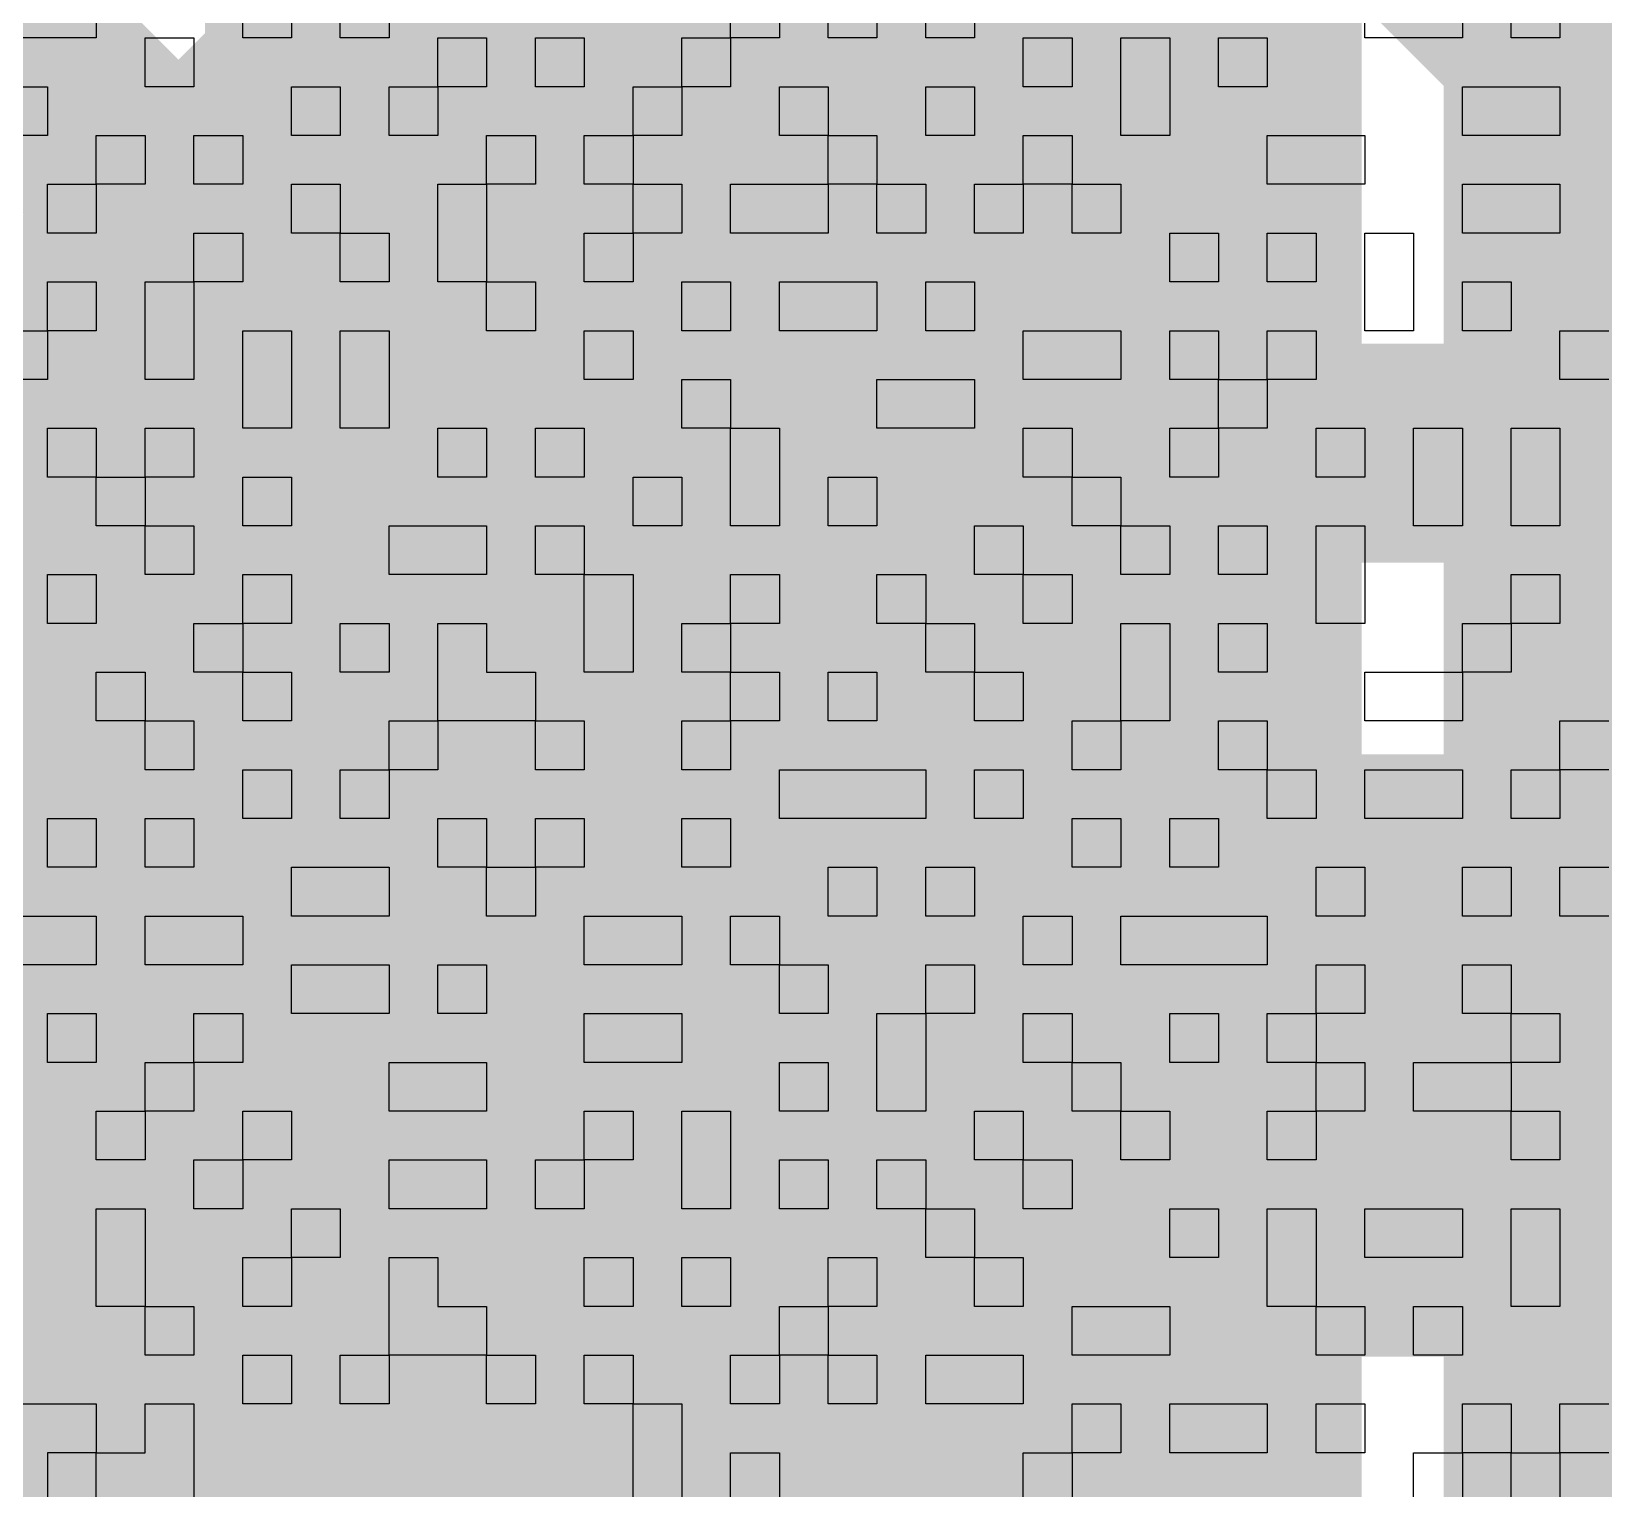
# Model space of a CAD drawing. Header units: millimetres. Extents: x 3.06 to 5.82, y 1.29 to 3.84.
# Drawn here: x 4.9727 to 5.0301, y 2.8102 to 2.8634 of the extents above; entities that cross this region are included whole.
import ezdxf

# ---------------------------------------------------------------- set-up
doc = ezdxf.new("R2010")
doc.units = ezdxf.units.MM
doc.header["$MEASUREMENT"] = 0
for name, color, linetype in [('BottomLayer', 5, 'Continuous'), ('BottomOverlay', 54, 'Continuous'), ('TopLayer', 1, 'Continuous'), ('TopPaste', 8, 'Continuous'), ('TopSolder', 216, 'Continuous')]:
    doc.layers.add(name, color=color, linetype=linetype)

# ---------------------------------------------------------------- blocks, each defined once
blk = doc.blocks.new('ESP32_WROOM_32__16MB__63')
at = {"layer": 'TopLayer'}
for points in [[(-0.201969, -0.384055), (-0.201969, -0.305315), (-0.237402, -0.384055), (-0.237402, -0.305315)], [(-0.151969, -0.384055), (-0.151969, -0.305315), (-0.187402, -0.384055), (-0.187402, -0.305315)]]:
    blk.add_solid(points, dxfattribs=at)
at = {"layer": 'TopPaste'}
for points in [[(-0.201969, -0.384055), (-0.201969, -0.305315), (-0.237402, -0.384055), (-0.237402, -0.305315)], [(-0.151969, -0.384055), (-0.151969, -0.305315), (-0.187402, -0.384055), (-0.187402, -0.305315)]]:
    blk.add_solid(points, dxfattribs=at)
at = {"layer": 'TopSolder'}
for points in [[(-0.197969, -0.388055), (-0.197969, -0.301315), (-0.241402, -0.388055), (-0.241402, -0.301315)], [(-0.147969, -0.388055), (-0.147969, -0.301315), (-0.191402, -0.388055), (-0.191402, -0.301315)]]:
    blk.add_solid(points, dxfattribs=at)

msp = doc.modelspace()

# ---------------------------------------------------------------- linework, layer by layer
at = {"layer": 'BottomLayer'}
for points, const_width in [([(4.954486, 2.936826), (5.043312, 2.848)], 0.008), ([(4.927028, 2.936), (5.015028, 2.848)], 0.008), ([(4.919, 2.915744), (4.986744, 2.848)], 0.008), ([(4.969321, 2.848), (5.022, 2.900679)], 0.008), ([(4.997605, 2.848), (5.022533, 2.872928)], 0.008), ([(5.025889, 2.848), (5.038522, 2.860633)], 0.008), ([(4.961028, 2.848), (5.05, 2.848)], 0.008), ([(4.955, 2.826), (5.05, 2.826)], 0.022)]:
    msp.add_lwpolyline(points, dxfattribs=dict(at, const_width=const_width))
at = {"layer": 'BottomLayer', "const_width": 0.008}
msp.add_lwpolyline([(5.065811, 2.883, -1.223773), (5.022, 2.891907)], format="xyb", dxfattribs=at)
at = {"layer": 'BottomLayer', "const_width": 0.004}
for points in [[(4.967321, 2.848, 1), (4.971321, 2.848, 1)], [(4.984744, 2.848, 1), (4.988744, 2.848, 1)], [(4.995605, 2.848, 1), (4.999605, 2.848, 1)], [(5.013028, 2.848, 1), (5.017028, 2.848, 1)], [(5.023889, 2.848, 1), (5.027889, 2.848, 1)]]:
    msp.add_lwpolyline(points, format="xyb", close=True, dxfattribs=at)
at = {"layer": 'BottomOverlay'}
for p, q in [((4.975035, 2.864944), (4.975035, 2.863163)), ((4.980381, 2.863163), (4.980381, 2.864944)), ((4.982162, 2.864944), (4.982162, 2.863163)), ((4.983944, 2.863163), (4.983944, 2.864944)), ((4.985726, 2.864944), (4.985726, 2.863163)), ((4.998198, 2.863163), (4.998198, 2.864944)), ((4.99998, 2.864944), (4.99998, 2.863163)), ((5.001761, 2.863163), (5.001761, 2.864944)), ((5.003543, 2.864944), (5.003543, 2.863163)), ((5.005325, 2.863163), (5.005325, 2.864944)), ((5.007107, 2.864944), (5.007107, 2.863163)), ((5.021361, 2.863163), (5.021361, 2.864944)), ((5.024924, 2.864944), (5.024924, 2.863163)), ((5.026706, 2.863163), (5.026706, 2.864944)), ((5.028487, 2.864944), (5.028487, 2.863163)), ((4.975035, 2.863163), (4.96969, 2.863163)), ((4.976817, 2.861381), (4.976817, 2.863163)), ((4.976817, 2.863163), (4.978599, 2.863163)), ((4.978599, 2.863163), (4.978599, 2.861381)), ((4.982162, 2.863163), (4.980381, 2.863163)), ((4.985726, 2.863163), (4.983944, 2.863163)), ((4.987508, 2.861381), (4.987508, 2.863163)), ((4.987508, 2.863163), (4.989289, 2.863163)), ((4.989289, 2.863163), (4.989289, 2.861381)), ((4.991071, 2.861381), (4.991071, 2.863163)), ((4.991071, 2.863163), (4.992853, 2.863163)), ((4.992853, 2.863163), (4.992853, 2.861381)), ((4.996416, 2.861381), (4.996416, 2.863163)), ((4.996416, 2.863163), (4.998198, 2.863163)), ((4.99998, 2.863163), (4.998198, 2.863163)), ((4.998198, 2.863163), (4.998198, 2.861381)), ((5.003543, 2.863163), (5.001761, 2.863163)), ((5.007107, 2.863163), (5.005325, 2.863163)), ((5.008888, 2.861381), (5.008888, 2.863163)), ((5.008888, 2.863163), (5.01067, 2.863163)), ((5.01067, 2.863163), (5.01067, 2.861381)), ((5.012452, 2.861381), (5.012452, 2.863163)), ((5.012452, 2.863163), (5.014234, 2.863163)), ((5.014234, 2.863163), (5.014234, 2.861381)), ((5.016015, 2.861381), (5.016015, 2.863163)), ((5.016015, 2.863163), (5.017797, 2.863163)), ((5.017797, 2.863163), (5.017797, 2.861381)), ((5.024924, 2.863163), (5.021361, 2.863163)), ((5.028487, 2.863163), (5.026706, 2.863163)), ((4.971472, 2.861381), (4.973254, 2.861381)), ((4.973254, 2.861381), (4.973254, 2.859599)), ((4.978599, 2.861381), (4.976817, 2.861381)), ((4.982162, 2.859599), (4.982162, 2.861381)), ((4.982162, 2.861381), (4.983944, 2.861381)), ((4.983944, 2.861381), (4.983944, 2.859599)), ((4.985726, 2.859599), (4.985726, 2.861381)), ((4.985726, 2.861381), (4.987508, 2.861381)), ((4.989289, 2.861381), (4.987508, 2.861381)), ((4.987508, 2.861381), (4.987508, 2.859599)), ((4.992853, 2.861381), (4.991071, 2.861381)), ((4.994635, 2.859599), (4.994635, 2.861381)), ((4.994635, 2.861381), (4.996416, 2.861381)), ((4.998198, 2.861381), (4.996416, 2.861381)), ((4.996416, 2.861381), (4.996416, 2.859599)), ((4.99998, 2.859599), (4.99998, 2.861381)), ((4.99998, 2.861381), (5.001761, 2.861381)), ((5.001761, 2.861381), (5.001761, 2.859599)), ((5.005325, 2.859599), (5.005325, 2.861381)), ((5.005325, 2.861381), (5.007107, 2.861381)), ((5.007107, 2.861381), (5.007107, 2.859599)), ((5.01067, 2.861381), (5.008888, 2.861381)), ((5.012452, 2.859599), (5.012452, 2.861381)), ((5.014234, 2.861381), (5.014234, 2.859599)), ((5.017797, 2.861381), (5.016015, 2.861381)), ((5.024924, 2.859599), (5.024924, 2.861381)), ((5.024924, 2.861381), (5.028487, 2.861381)), ((5.028487, 2.861381), (5.028487, 2.859599)), ((4.973254, 2.859599), (4.971472, 2.859599)), ((4.975035, 2.857817), (4.975035, 2.859599)), ((4.975035, 2.859599), (4.976817, 2.859599)), ((4.976817, 2.859599), (4.976817, 2.857817)), ((4.978599, 2.857817), (4.978599, 2.859599)), ((4.978599, 2.859599), (4.980381, 2.859599)), ((4.980381, 2.859599), (4.980381, 2.857817)), ((4.983944, 2.859599), (4.982162, 2.859599)), ((4.987508, 2.859599), (4.985726, 2.859599)), ((4.989289, 2.857817), (4.989289, 2.859599)), ((4.989289, 2.859599), (4.991071, 2.859599)), ((4.991071, 2.859599), (4.991071, 2.857817)), ((4.992853, 2.857817), (4.992853, 2.859599)), ((4.992853, 2.859599), (4.994635, 2.859599)), ((4.996416, 2.859599), (4.994635, 2.859599)), ((4.994635, 2.859599), (4.994635, 2.857817)), ((5.001761, 2.859599), (4.99998, 2.859599)), ((5.001761, 2.857817), (5.001761, 2.859599)), ((5.001761, 2.859599), (5.003543, 2.859599)), ((5.003543, 2.859599), (5.003543, 2.857817)), ((5.007107, 2.859599), (5.005325, 2.859599)), ((5.008888, 2.857817), (5.008888, 2.859599)), ((5.008888, 2.859599), (5.01067, 2.859599)), ((5.01067, 2.859599), (5.01067, 2.857817)), ((5.014234, 2.859599), (5.012452, 2.859599)), ((5.017797, 2.857817), (5.017797, 2.859599)), ((5.017797, 2.859599), (5.021361, 2.859599)), ((5.021361, 2.859599), (5.021361, 2.857817)), ((5.028487, 2.859599), (5.024924, 2.859599)), ((4.973254, 2.856036), (4.973254, 2.857817)), ((4.973254, 2.857817), (4.975035, 2.857817)), ((4.976817, 2.857817), (4.975035, 2.857817)), ((4.975035, 2.857817), (4.975035, 2.856036)), ((4.980381, 2.857817), (4.978599, 2.857817)), ((4.982162, 2.856036), (4.982162, 2.857817)), ((4.982162, 2.857817), (4.983944, 2.857817)), ((4.983944, 2.857817), (4.983944, 2.856036)), ((4.987508, 2.856036), (4.987508, 2.857817)), ((4.987508, 2.857817), (4.989289, 2.857817)), ((4.991071, 2.857817), (4.989289, 2.857817)), ((4.989289, 2.857817), (4.989289, 2.856036)), ((4.994635, 2.857817), (4.992853, 2.857817)), ((4.994635, 2.856036), (4.994635, 2.857817)), ((4.994635, 2.857817), (4.996416, 2.857817)), ((4.996416, 2.857817), (4.996416, 2.856036)), ((4.998198, 2.856036), (4.998198, 2.857817)), ((4.998198, 2.857817), (5.001761, 2.857817)), ((5.003543, 2.857817), (5.001761, 2.857817)), ((5.001761, 2.857817), (5.001761, 2.856036)), ((5.003543, 2.856036), (5.003543, 2.857817)), ((5.003543, 2.857817), (5.005325, 2.857817)), ((5.005325, 2.857817), (5.005325, 2.856036)), ((5.007107, 2.856036), (5.007107, 2.857817)), ((5.007107, 2.857817), (5.008888, 2.857817)), ((5.01067, 2.857817), (5.008888, 2.857817)), ((5.008888, 2.857817), (5.008888, 2.856036)), ((5.01067, 2.856036), (5.01067, 2.857817)), ((5.01067, 2.857817), (5.012452, 2.857817)), ((5.012452, 2.857817), (5.012452, 2.856036)), ((5.021361, 2.857817), (5.017797, 2.857817)), ((5.024924, 2.856036), (5.024924, 2.857817)), ((5.024924, 2.857817), (5.028487, 2.857817)), ((5.028487, 2.857817), (5.028487, 2.856036)), ((4.975035, 2.856036), (4.973254, 2.856036)), ((4.978599, 2.854254), (4.978599, 2.856036)), ((4.978599, 2.856036), (4.980381, 2.856036)), ((4.980381, 2.856036), (4.980381, 2.854254)), ((4.983944, 2.856036), (4.982162, 2.856036)), ((4.983944, 2.854254), (4.983944, 2.856036)), ((4.983944, 2.856036), (4.985726, 2.856036)), ((4.985726, 2.856036), (4.985726, 2.854254)), ((4.987508, 2.854254), (4.987508, 2.856036)), ((4.989289, 2.856036), (4.989289, 2.854254)), ((4.992853, 2.854254), (4.992853, 2.856036)), ((4.992853, 2.856036), (4.994635, 2.856036)), ((4.996416, 2.856036), (4.994635, 2.856036)), ((4.994635, 2.856036), (4.994635, 2.854254)), ((5.001761, 2.856036), (4.998198, 2.856036)), ((5.005325, 2.856036), (5.003543, 2.856036)), ((5.008888, 2.856036), (5.007107, 2.856036)), ((5.012452, 2.856036), (5.01067, 2.856036)), ((5.014234, 2.854254), (5.014234, 2.856036)), ((5.014234, 2.856036), (5.016015, 2.856036)), ((5.016015, 2.856036), (5.016015, 2.854254)), ((5.017797, 2.854254), (5.017797, 2.856036)), ((5.017797, 2.856036), (5.019579, 2.856036)), ((5.019579, 2.856036), (5.019579, 2.854254)), ((5.021361, 2.854254), (5.021361, 2.856036)), ((5.021361, 2.856036), (5.023142, 2.856036)), ((5.023142, 2.856036), (5.023142, 2.854254)), ((5.028487, 2.856036), (5.024924, 2.856036)), ((4.973254, 2.852472), (4.973254, 2.854254)), ((4.973254, 2.854254), (4.975035, 2.854254)), ((4.975035, 2.854254), (4.975035, 2.852472)), ((4.976817, 2.852472), (4.976817, 2.854254)), ((4.976817, 2.854254), (4.978599, 2.854254)), ((4.980381, 2.854254), (4.978599, 2.854254)), ((4.978599, 2.854254), (4.978599, 2.852472)), ((4.985726, 2.854254), (4.983944, 2.854254)), ((4.989289, 2.854254), (4.987508, 2.854254)), ((4.989289, 2.852472), (4.989289, 2.854254)), ((4.989289, 2.854254), (4.991071, 2.854254)), ((4.991071, 2.854254), (4.991071, 2.852472)), ((4.994635, 2.854254), (4.992853, 2.854254)), ((4.996416, 2.852472), (4.996416, 2.854254)), ((4.996416, 2.854254), (4.998198, 2.854254)), ((4.998198, 2.854254), (4.998198, 2.852472)), ((4.99998, 2.852472), (4.99998, 2.854254)), ((4.99998, 2.854254), (5.003543, 2.854254)), ((5.003543, 2.854254), (5.003543, 2.852472)), ((5.005325, 2.852472), (5.005325, 2.854254)), ((5.005325, 2.854254), (5.007107, 2.854254)), ((5.007107, 2.854254), (5.007107, 2.852472)), ((5.016015, 2.854254), (5.014234, 2.854254)), ((5.019579, 2.854254), (5.017797, 2.854254)), ((5.021361, 2.852472), (5.021361, 2.854254)), ((5.023142, 2.854254), (5.023142, 2.852472)), ((5.024924, 2.852472), (5.024924, 2.854254)), ((5.024924, 2.854254), (5.026706, 2.854254)), ((5.026706, 2.854254), (5.026706, 2.852472)), ((4.971472, 2.852472), (4.973254, 2.852472)), ((4.975035, 2.852472), (4.973254, 2.852472)), ((4.973254, 2.852472), (4.973254, 2.85069)), ((4.976817, 2.85069), (4.976817, 2.852472)), ((4.978599, 2.852472), (4.978599, 2.85069)), ((4.980381, 2.85069), (4.980381, 2.852472)), ((4.980381, 2.852472), (4.982162, 2.852472)), ((4.982162, 2.852472), (4.982162, 2.85069)), ((4.983944, 2.85069), (4.983944, 2.852472)), ((4.983944, 2.852472), (4.985726, 2.852472)), ((4.985726, 2.852472), (4.985726, 2.85069)), ((4.991071, 2.852472), (4.989289, 2.852472)), ((4.992853, 2.85069), (4.992853, 2.852472)), ((4.992853, 2.852472), (4.994635, 2.852472)), ((4.994635, 2.852472), (4.994635, 2.85069)), ((4.998198, 2.852472), (4.996416, 2.852472)), ((5.003543, 2.852472), (4.99998, 2.852472)), ((5.007107, 2.852472), (5.005325, 2.852472)), ((5.008888, 2.85069), (5.008888, 2.852472)), ((5.008888, 2.852472), (5.012452, 2.852472)), ((5.012452, 2.852472), (5.012452, 2.85069)), ((5.014234, 2.85069), (5.014234, 2.852472)), ((5.014234, 2.852472), (5.016015, 2.852472)), ((5.016015, 2.852472), (5.016015, 2.85069)), ((5.017797, 2.85069), (5.017797, 2.852472)), ((5.017797, 2.852472), (5.019579, 2.852472)), ((5.019579, 2.852472), (5.019579, 2.85069)), ((5.023142, 2.852472), (5.021361, 2.852472)), ((5.026706, 2.852472), (5.024924, 2.852472)), ((5.028487, 2.85069), (5.028487, 2.852472)), ((5.028487, 2.852472), (5.030269, 2.852472)), ((4.973254, 2.85069), (4.971472, 2.85069)), ((4.978599, 2.85069), (4.976817, 2.85069)), ((4.980381, 2.848909), (4.980381, 2.85069)), ((4.982162, 2.85069), (4.982162, 2.848909)), ((4.983944, 2.848909), (4.983944, 2.85069)), ((4.985726, 2.85069), (4.985726, 2.848909)), ((4.994635, 2.85069), (4.992853, 2.85069)), ((4.996416, 2.848909), (4.996416, 2.85069)), ((4.996416, 2.85069), (4.998198, 2.85069)), ((4.998198, 2.85069), (4.998198, 2.848909)), ((5.003543, 2.848909), (5.003543, 2.85069)), ((5.003543, 2.85069), (5.007107, 2.85069)), ((5.007107, 2.85069), (5.007107, 2.848909)), ((5.012452, 2.85069), (5.008888, 2.85069)), ((5.016015, 2.85069), (5.014234, 2.85069)), ((5.016015, 2.848909), (5.016015, 2.85069)), ((5.016015, 2.85069), (5.017797, 2.85069)), ((5.019579, 2.85069), (5.017797, 2.85069)), ((5.017797, 2.85069), (5.017797, 2.848909)), ((5.030269, 2.85069), (5.028487, 2.85069)), ((4.973254, 2.847127), (4.973254, 2.848909)), ((4.973254, 2.848909), (4.975035, 2.848909)), ((4.975035, 2.848909), (4.975035, 2.847127)), ((4.976817, 2.847127), (4.976817, 2.848909)), ((4.976817, 2.848909), (4.978599, 2.848909)), ((4.978599, 2.848909), (4.978599, 2.847127)), ((4.982162, 2.848909), (4.980381, 2.848909)), ((4.985726, 2.848909), (4.983944, 2.848909)), ((4.987508, 2.847127), (4.987508, 2.848909)), ((4.987508, 2.848909), (4.989289, 2.848909)), ((4.989289, 2.848909), (4.989289, 2.847127)), ((4.991071, 2.847127), (4.991071, 2.848909)), ((4.991071, 2.848909), (4.992853, 2.848909)), ((4.992853, 2.848909), (4.992853, 2.847127)), ((4.998198, 2.848909), (4.996416, 2.848909)), ((4.998198, 2.847127), (4.998198, 2.848909)), ((4.998198, 2.848909), (4.99998, 2.848909)), ((4.99998, 2.848909), (4.99998, 2.847127)), ((5.007107, 2.848909), (5.003543, 2.848909)), ((5.008888, 2.847127), (5.008888, 2.848909)), ((5.008888, 2.848909), (5.01067, 2.848909)), ((5.01067, 2.848909), (5.01067, 2.847127)), ((5.014234, 2.847127), (5.014234, 2.848909)), ((5.014234, 2.848909), (5.016015, 2.848909)), ((5.017797, 2.848909), (5.016015, 2.848909)), ((5.016015, 2.848909), (5.016015, 2.847127)), ((5.019579, 2.847127), (5.019579, 2.848909)), ((5.019579, 2.848909), (5.021361, 2.848909)), ((5.021361, 2.848909), (5.021361, 2.847127)), ((5.023142, 2.847127), (5.023142, 2.848909)), ((5.023142, 2.848909), (5.024924, 2.848909)), ((5.024924, 2.848909), (5.024924, 2.847127)), ((5.026706, 2.847127), (5.026706, 2.848909)), ((5.026706, 2.848909), (5.028487, 2.848909)), ((5.028487, 2.848909), (5.028487, 2.847127)), ((4.975035, 2.847127), (4.973254, 2.847127)), ((4.975035, 2.845345), (4.975035, 2.847127)), ((4.975035, 2.847127), (4.976817, 2.847127)), ((4.978599, 2.847127), (4.976817, 2.847127)), ((4.976817, 2.847127), (4.976817, 2.845345)), ((4.980381, 2.845345), (4.980381, 2.847127)), ((4.980381, 2.847127), (4.982162, 2.847127)), ((4.982162, 2.847127), (4.982162, 2.845345)), ((4.989289, 2.847127), (4.987508, 2.847127)), ((4.992853, 2.847127), (4.991071, 2.847127)), ((4.994635, 2.845345), (4.994635, 2.847127)), ((4.994635, 2.847127), (4.996416, 2.847127)), ((4.996416, 2.847127), (4.996416, 2.845345)), ((4.998198, 2.845345), (4.998198, 2.847127)), ((4.99998, 2.847127), (4.99998, 2.845345)), ((5.001761, 2.845345), (5.001761, 2.847127)), ((5.001761, 2.847127), (5.003543, 2.847127)), ((5.003543, 2.847127), (5.003543, 2.845345)), ((5.01067, 2.847127), (5.008888, 2.847127)), ((5.01067, 2.845345), (5.01067, 2.847127)), ((5.01067, 2.847127), (5.012452, 2.847127)), ((5.012452, 2.847127), (5.012452, 2.845345)), ((5.016015, 2.847127), (5.014234, 2.847127)), ((5.021361, 2.847127), (5.019579, 2.847127)), ((5.023142, 2.845345), (5.023142, 2.847127)), ((5.024924, 2.847127), (5.024924, 2.845345)), ((5.026706, 2.845345), (5.026706, 2.847127)), ((5.028487, 2.847127), (5.028487, 2.845345)), ((4.976817, 2.845345), (4.975035, 2.845345)), ((4.976817, 2.843564), (4.976817, 2.845345)), ((4.976817, 2.845345), (4.978599, 2.845345)), ((4.978599, 2.845345), (4.978599, 2.843564)), ((4.982162, 2.845345), (4.980381, 2.845345)), ((4.985726, 2.843564), (4.985726, 2.845345)), ((4.985726, 2.845345), (4.989289, 2.845345)), ((4.989289, 2.845345), (4.989289, 2.843564)), ((4.991071, 2.843564), (4.991071, 2.845345)), ((4.991071, 2.845345), (4.992853, 2.845345)), ((4.992853, 2.845345), (4.992853, 2.843564)), ((4.996416, 2.845345), (4.994635, 2.845345)), ((4.99998, 2.845345), (4.998198, 2.845345)), ((5.003543, 2.845345), (5.001761, 2.845345)), ((5.007107, 2.843564), (5.007107, 2.845345)), ((5.007107, 2.845345), (5.008888, 2.845345)), ((5.008888, 2.845345), (5.008888, 2.843564)), ((5.012452, 2.845345), (5.01067, 2.845345)), ((5.012452, 2.843564), (5.012452, 2.845345)), ((5.012452, 2.845345), (5.014234, 2.845345)), ((5.014234, 2.845345), (5.014234, 2.843564)), ((5.016015, 2.843564), (5.016015, 2.845345)), ((5.016015, 2.845345), (5.017797, 2.845345)), ((5.017797, 2.845345), (5.017797, 2.843564)), ((5.019579, 2.843564), (5.019579, 2.845345)), ((5.019579, 2.845345), (5.021361, 2.845345)), ((5.021361, 2.845345), (5.021361, 2.843564)), ((5.024924, 2.845345), (5.023142, 2.845345)), ((5.028487, 2.845345), (5.026706, 2.845345)), ((4.973254, 2.841782), (4.973254, 2.843564)), ((4.973254, 2.843564), (4.975035, 2.843564)), ((4.975035, 2.843564), (4.975035, 2.841782)), ((4.978599, 2.843564), (4.976817, 2.843564)), ((4.980381, 2.841782), (4.980381, 2.843564)), ((4.980381, 2.843564), (4.982162, 2.843564)), ((4.982162, 2.843564), (4.982162, 2.841782)), ((4.989289, 2.843564), (4.985726, 2.843564)), ((4.992853, 2.843564), (4.991071, 2.843564)), ((4.992853, 2.841782), (4.992853, 2.843564)), ((4.992853, 2.843564), (4.994635, 2.843564)), ((4.994635, 2.843564), (4.994635, 2.841782)), ((4.998198, 2.841782), (4.998198, 2.843564)), ((4.998198, 2.843564), (4.99998, 2.843564)), ((4.99998, 2.843564), (4.99998, 2.841782)), ((5.003543, 2.841782), (5.003543, 2.843564)), ((5.003543, 2.843564), (5.005325, 2.843564)), ((5.005325, 2.843564), (5.005325, 2.841782)), ((5.008888, 2.843564), (5.007107, 2.843564)), ((5.008888, 2.841782), (5.008888, 2.843564)), ((5.008888, 2.843564), (5.01067, 2.843564)), ((5.01067, 2.843564), (5.01067, 2.841782)), ((5.014234, 2.843564), (5.012452, 2.843564)), ((5.017797, 2.843564), (5.016015, 2.843564)), ((5.019579, 2.841782), (5.019579, 2.843564)), ((5.021361, 2.843564), (5.021361, 2.841782)), ((5.026706, 2.841782), (5.026706, 2.843564)), ((5.026706, 2.843564), (5.028487, 2.843564)), ((5.028487, 2.843564), (5.028487, 2.841782)), ((4.975035, 2.841782), (4.973254, 2.841782)), ((4.978599, 2.84), (4.978599, 2.841782)), ((4.978599, 2.841782), (4.980381, 2.841782)), ((4.982162, 2.841782), (4.980381, 2.841782)), ((4.980381, 2.841782), (4.980381, 2.84)), ((4.983944, 2.84), (4.983944, 2.841782)), ((4.983944, 2.841782), (4.985726, 2.841782)), ((4.985726, 2.841782), (4.985726, 2.84)), ((4.987508, 2.84), (4.987508, 2.841782)), ((4.987508, 2.841782), (4.989289, 2.841782)), ((4.989289, 2.841782), (4.989289, 2.84)), ((4.992853, 2.84), (4.992853, 2.841782)), ((4.994635, 2.841782), (4.994635, 2.84)), ((4.996416, 2.84), (4.996416, 2.841782)), ((4.996416, 2.841782), (4.998198, 2.841782)), ((4.99998, 2.841782), (4.998198, 2.841782)), ((4.998198, 2.841782), (4.998198, 2.84)), ((5.005325, 2.841782), (5.003543, 2.841782)), ((5.005325, 2.84), (5.005325, 2.841782)), ((5.005325, 2.841782), (5.007107, 2.841782)), ((5.007107, 2.841782), (5.007107, 2.84)), ((5.01067, 2.841782), (5.008888, 2.841782)), ((5.012452, 2.84), (5.012452, 2.841782)), ((5.012452, 2.841782), (5.014234, 2.841782)), ((5.014234, 2.841782), (5.014234, 2.84)), ((5.016015, 2.84), (5.016015, 2.841782)), ((5.016015, 2.841782), (5.017797, 2.841782)), ((5.017797, 2.841782), (5.017797, 2.84)), ((5.021361, 2.841782), (5.019579, 2.841782)), ((5.024924, 2.84), (5.024924, 2.841782)), ((5.024924, 2.841782), (5.026706, 2.841782)), ((5.028487, 2.841782), (5.026706, 2.841782)), ((5.026706, 2.841782), (5.026706, 2.84)), ((4.975035, 2.838218), (4.975035, 2.84)), ((4.975035, 2.84), (4.976817, 2.84)), ((4.976817, 2.84), (4.976817, 2.838218)), ((4.980381, 2.84), (4.978599, 2.84)), ((4.980381, 2.838218), (4.980381, 2.84)), ((4.980381, 2.84), (4.982162, 2.84)), ((4.982162, 2.84), (4.982162, 2.838218)), ((4.985726, 2.84), (4.983944, 2.84)), ((4.987508, 2.838218), (4.987508, 2.84)), ((4.989289, 2.84), (4.991071, 2.84)), ((4.991071, 2.84), (4.991071, 2.838218)), ((4.994635, 2.84), (4.992853, 2.84)), ((4.998198, 2.84), (4.996416, 2.84)), ((4.998198, 2.838218), (4.998198, 2.84)), ((4.998198, 2.84), (4.99998, 2.84)), ((4.99998, 2.84), (4.99998, 2.838218)), ((5.001761, 2.838218), (5.001761, 2.84)), ((5.001761, 2.84), (5.003543, 2.84)), ((5.003543, 2.84), (5.003543, 2.838218)), ((5.007107, 2.84), (5.005325, 2.84)), ((5.007107, 2.838218), (5.007107, 2.84)), ((5.007107, 2.84), (5.008888, 2.84)), ((5.008888, 2.84), (5.008888, 2.838218)), ((5.012452, 2.838218), (5.012452, 2.84)), ((5.014234, 2.84), (5.014234, 2.838218)), ((5.017797, 2.84), (5.016015, 2.84)), ((5.021361, 2.838218), (5.021361, 2.84)), ((5.021361, 2.84), (5.024924, 2.84)), ((5.026706, 2.84), (5.024924, 2.84)), ((5.024924, 2.84), (5.024924, 2.838218)), ((4.976817, 2.838218), (4.975035, 2.838218)), ((4.976817, 2.836437), (4.976817, 2.838218)), ((4.976817, 2.838218), (4.978599, 2.838218)), ((4.978599, 2.838218), (4.978599, 2.836437)), ((4.982162, 2.838218), (4.980381, 2.838218)), ((4.985726, 2.836437), (4.985726, 2.838218)), ((4.985726, 2.838218), (4.987508, 2.838218)), ((4.991071, 2.838218), (4.987508, 2.838218)), ((4.987508, 2.838218), (4.987508, 2.836437)), ((4.991071, 2.836437), (4.991071, 2.838218)), ((4.991071, 2.838218), (4.992853, 2.838218)), ((4.992853, 2.838218), (4.992853, 2.836437)), ((4.996416, 2.836437), (4.996416, 2.838218)), ((4.996416, 2.838218), (4.998198, 2.838218)), ((4.99998, 2.838218), (4.998198, 2.838218)), ((4.998198, 2.838218), (4.998198, 2.836437)), ((5.003543, 2.838218), (5.001761, 2.838218)), ((5.008888, 2.838218), (5.007107, 2.838218)), ((5.01067, 2.836437), (5.01067, 2.838218)), ((5.01067, 2.838218), (5.012452, 2.838218)), ((5.014234, 2.838218), (5.012452, 2.838218)), ((5.012452, 2.838218), (5.012452, 2.836437)), ((5.016015, 2.836437), (5.016015, 2.838218)), ((5.016015, 2.838218), (5.017797, 2.838218)), ((5.017797, 2.838218), (5.017797, 2.836437)), ((5.024924, 2.838218), (5.021361, 2.838218)), ((5.028487, 2.836437), (5.028487, 2.838218)), ((5.028487, 2.838218), (5.030269, 2.838218)), ((4.978599, 2.836437), (4.976817, 2.836437)), ((4.980381, 2.834655), (4.980381, 2.836437)), ((4.980381, 2.836437), (4.982162, 2.836437)), ((4.982162, 2.836437), (4.982162, 2.834655)), ((4.983944, 2.834655), (4.983944, 2.836437)), ((4.983944, 2.836437), (4.985726, 2.836437)), ((4.987508, 2.836437), (4.985726, 2.836437)), ((4.985726, 2.836437), (4.985726, 2.834655)), ((4.992853, 2.836437), (4.991071, 2.836437)), ((4.998198, 2.836437), (4.996416, 2.836437)), ((4.99998, 2.834655), (4.99998, 2.836437)), ((4.99998, 2.836437), (5.005325, 2.836437)), ((5.005325, 2.836437), (5.005325, 2.834655)), ((5.007107, 2.834655), (5.007107, 2.836437)), ((5.007107, 2.836437), (5.008888, 2.836437)), ((5.008888, 2.836437), (5.008888, 2.834655)), ((5.012452, 2.836437), (5.01067, 2.836437)), ((5.017797, 2.836437), (5.016015, 2.836437)), ((5.017797, 2.834655), (5.017797, 2.836437)), ((5.017797, 2.836437), (5.019579, 2.836437)), ((5.019579, 2.836437), (5.019579, 2.834655)), ((5.021361, 2.834655), (5.021361, 2.836437)), ((5.021361, 2.836437), (5.024924, 2.836437)), ((5.024924, 2.836437), (5.024924, 2.834655)), ((5.026706, 2.834655), (5.026706, 2.836437)), ((5.026706, 2.836437), (5.028487, 2.836437)), ((5.030269, 2.836437), (5.028487, 2.836437)), ((5.028487, 2.836437), (5.028487, 2.834655)), ((4.973254, 2.832873), (4.973254, 2.834655)), ((4.973254, 2.834655), (4.975035, 2.834655)), ((4.975035, 2.834655), (4.975035, 2.832873)), ((4.976817, 2.832873), (4.976817, 2.834655)), ((4.976817, 2.834655), (4.978599, 2.834655)), ((4.978599, 2.834655), (4.978599, 2.832873)), ((4.982162, 2.834655), (4.980381, 2.834655)), ((4.985726, 2.834655), (4.983944, 2.834655)), ((4.987508, 2.832873), (4.987508, 2.834655)), ((4.987508, 2.834655), (4.989289, 2.834655)), ((4.989289, 2.834655), (4.989289, 2.832873)), ((4.991071, 2.832873), (4.991071, 2.834655)), ((4.991071, 2.834655), (4.992853, 2.834655)), ((4.992853, 2.834655), (4.992853, 2.832873)), ((4.996416, 2.832873), (4.996416, 2.834655)), ((4.996416, 2.834655), (4.998198, 2.834655)), ((4.998198, 2.834655), (4.998198, 2.832873)), ((5.005325, 2.834655), (4.99998, 2.834655)), ((5.008888, 2.834655), (5.007107, 2.834655)), ((5.01067, 2.832873), (5.01067, 2.834655)), ((5.01067, 2.834655), (5.012452, 2.834655)), ((5.012452, 2.834655), (5.012452, 2.832873)), ((5.014234, 2.832873), (5.014234, 2.834655)), ((5.014234, 2.834655), (5.016015, 2.834655)), ((5.016015, 2.834655), (5.016015, 2.832873)), ((5.019579, 2.834655), (5.017797, 2.834655)), ((5.024924, 2.834655), (5.021361, 2.834655)), ((5.028487, 2.834655), (5.026706, 2.834655)), ((4.975035, 2.832873), (4.973254, 2.832873)), ((4.978599, 2.832873), (4.976817, 2.832873)), ((4.982162, 2.831091), (4.982162, 2.832873)), ((4.982162, 2.832873), (4.985726, 2.832873)), ((4.985726, 2.832873), (4.985726, 2.831091)), ((4.989289, 2.832873), (4.987508, 2.832873)), ((4.989289, 2.831091), (4.989289, 2.832873)), ((4.989289, 2.832873), (4.991071, 2.832873)), ((4.992853, 2.832873), (4.991071, 2.832873)), ((4.991071, 2.832873), (4.991071, 2.831091)), ((4.998198, 2.832873), (4.996416, 2.832873)), ((5.001761, 2.831091), (5.001761, 2.832873)), ((5.001761, 2.832873), (5.003543, 2.832873)), ((5.003543, 2.832873), (5.003543, 2.831091)), ((5.005325, 2.831091), (5.005325, 2.832873)), ((5.005325, 2.832873), (5.007107, 2.832873)), ((5.007107, 2.832873), (5.007107, 2.831091)), ((5.012452, 2.832873), (5.01067, 2.832873)), ((5.016015, 2.832873), (5.014234, 2.832873)), ((5.019579, 2.831091), (5.019579, 2.832873)), ((5.019579, 2.832873), (5.021361, 2.832873)), ((5.021361, 2.832873), (5.021361, 2.831091)), ((5.024924, 2.831091), (5.024924, 2.832873)), ((5.024924, 2.832873), (5.026706, 2.832873)), ((5.026706, 2.832873), (5.026706, 2.831091)), ((5.028487, 2.831091), (5.028487, 2.832873)), ((5.028487, 2.832873), (5.030269, 2.832873)), ((4.971472, 2.831091), (4.975035, 2.831091)), ((4.975035, 2.831091), (4.975035, 2.82931)), ((4.976817, 2.82931), (4.976817, 2.831091)), ((4.976817, 2.831091), (4.980381, 2.831091)), ((4.980381, 2.831091), (4.980381, 2.82931)), ((4.985726, 2.831091), (4.982162, 2.831091)), ((4.991071, 2.831091), (4.989289, 2.831091)), ((4.992853, 2.82931), (4.992853, 2.831091)), ((4.992853, 2.831091), (4.996416, 2.831091)), ((4.996416, 2.831091), (4.996416, 2.82931)), ((4.998198, 2.82931), (4.998198, 2.831091)), ((4.998198, 2.831091), (4.99998, 2.831091)), ((4.99998, 2.831091), (4.99998, 2.82931)), ((5.003543, 2.831091), (5.001761, 2.831091)), ((5.007107, 2.831091), (5.005325, 2.831091)), ((5.008888, 2.82931), (5.008888, 2.831091)), ((5.008888, 2.831091), (5.01067, 2.831091)), ((5.01067, 2.831091), (5.01067, 2.82931)), ((5.012452, 2.82931), (5.012452, 2.831091)), ((5.012452, 2.831091), (5.017797, 2.831091)), ((5.017797, 2.831091), (5.017797, 2.82931)), ((5.021361, 2.831091), (5.019579, 2.831091)), ((5.026706, 2.831091), (5.024924, 2.831091)), ((5.030269, 2.831091), (5.028487, 2.831091)), ((4.975035, 2.82931), (4.971472, 2.82931)), ((4.980381, 2.82931), (4.976817, 2.82931)), ((4.982162, 2.827528), (4.982162, 2.82931)), ((4.982162, 2.82931), (4.985726, 2.82931)), ((4.985726, 2.82931), (4.985726, 2.827528)), ((4.987508, 2.827528), (4.987508, 2.82931)), ((4.987508, 2.82931), (4.989289, 2.82931)), ((4.989289, 2.82931), (4.989289, 2.827528)), ((4.996416, 2.82931), (4.992853, 2.82931)), ((4.99998, 2.82931), (4.998198, 2.82931)), ((4.99998, 2.827528), (4.99998, 2.82931)), ((4.99998, 2.82931), (5.001761, 2.82931)), ((5.001761, 2.82931), (5.001761, 2.827528)), ((5.005325, 2.827528), (5.005325, 2.82931)), ((5.005325, 2.82931), (5.007107, 2.82931)), ((5.007107, 2.82931), (5.007107, 2.827528)), ((5.01067, 2.82931), (5.008888, 2.82931)), ((5.017797, 2.82931), (5.012452, 2.82931)), ((5.019579, 2.827528), (5.019579, 2.82931)), ((5.019579, 2.82931), (5.021361, 2.82931)), ((5.021361, 2.82931), (5.021361, 2.827528)), ((5.024924, 2.827528), (5.024924, 2.82931)), ((5.024924, 2.82931), (5.026706, 2.82931)), ((5.026706, 2.82931), (5.026706, 2.827528)), ((4.973254, 2.825746), (4.973254, 2.827528)), ((4.973254, 2.827528), (4.975035, 2.827528)), ((4.975035, 2.827528), (4.975035, 2.825746)), ((4.978599, 2.825746), (4.978599, 2.827528)), ((4.978599, 2.827528), (4.980381, 2.827528)), ((4.980381, 2.827528), (4.980381, 2.825746)), ((4.985726, 2.827528), (4.982162, 2.827528)), ((4.989289, 2.827528), (4.987508, 2.827528)), ((4.992853, 2.825746), (4.992853, 2.827528)), ((4.992853, 2.827528), (4.996416, 2.827528)), ((4.996416, 2.827528), (4.996416, 2.825746)), ((5.001761, 2.827528), (4.99998, 2.827528)), ((5.003543, 2.825746), (5.003543, 2.827528)), ((5.003543, 2.827528), (5.005325, 2.827528)), ((5.007107, 2.827528), (5.005325, 2.827528)), ((5.005325, 2.827528), (5.005325, 2.825746)), ((5.008888, 2.825746), (5.008888, 2.827528)), ((5.008888, 2.827528), (5.01067, 2.827528)), ((5.01067, 2.827528), (5.01067, 2.825746)), ((5.014234, 2.825746), (5.014234, 2.827528)), ((5.014234, 2.827528), (5.016015, 2.827528)), ((5.016015, 2.827528), (5.016015, 2.825746)), ((5.017797, 2.825746), (5.017797, 2.827528)), ((5.017797, 2.827528), (5.019579, 2.827528)), ((5.021361, 2.827528), (5.019579, 2.827528)), ((5.019579, 2.827528), (5.019579, 2.825746)), ((5.026706, 2.827528), (5.024924, 2.827528)), ((5.026706, 2.825746), (5.026706, 2.827528)), ((5.026706, 2.827528), (5.028487, 2.827528)), ((5.028487, 2.827528), (5.028487, 2.825746)), ((4.975035, 2.825746), (4.973254, 2.825746)), ((4.976817, 2.823965), (4.976817, 2.825746)), ((4.976817, 2.825746), (4.978599, 2.825746)), ((4.980381, 2.825746), (4.978599, 2.825746)), ((4.978599, 2.825746), (4.978599, 2.823965)), ((4.985726, 2.823965), (4.985726, 2.825746)), ((4.985726, 2.825746), (4.989289, 2.825746)), ((4.989289, 2.825746), (4.989289, 2.823965)), ((4.996416, 2.825746), (4.992853, 2.825746)), ((4.99998, 2.823965), (4.99998, 2.825746)), ((4.99998, 2.825746), (5.001761, 2.825746)), ((5.001761, 2.825746), (5.001761, 2.823965)), ((5.003543, 2.823965), (5.003543, 2.825746)), ((5.005325, 2.825746), (5.005325, 2.823965)), ((5.01067, 2.825746), (5.008888, 2.825746)), ((5.01067, 2.823965), (5.01067, 2.825746)), ((5.01067, 2.825746), (5.012452, 2.825746)), ((5.012452, 2.825746), (5.012452, 2.823965)), ((5.016015, 2.825746), (5.014234, 2.825746)), ((5.019579, 2.825746), (5.017797, 2.825746)), ((5.019579, 2.823965), (5.019579, 2.825746)), ((5.019579, 2.825746), (5.021361, 2.825746)), ((5.021361, 2.825746), (5.021361, 2.823965)), ((5.023142, 2.823965), (5.023142, 2.825746)), ((5.023142, 2.825746), (5.026706, 2.825746)), ((5.028487, 2.825746), (5.026706, 2.825746)), ((5.026706, 2.825746), (5.026706, 2.823965)), ((4.975035, 2.822183), (4.975035, 2.823965)), ((4.975035, 2.823965), (4.976817, 2.823965)), ((4.978599, 2.823965), (4.976817, 2.823965)), ((4.976817, 2.823965), (4.976817, 2.822183)), ((4.980381, 2.822183), (4.980381, 2.823965)), ((4.980381, 2.823965), (4.982162, 2.823965)), ((4.982162, 2.823965), (4.982162, 2.822183)), ((4.989289, 2.823965), (4.985726, 2.823965)), ((4.992853, 2.822183), (4.992853, 2.823965)), ((4.992853, 2.823965), (4.994635, 2.823965)), ((4.994635, 2.823965), (4.994635, 2.822183)), ((4.996416, 2.822183), (4.996416, 2.823965)), ((4.996416, 2.823965), (4.998198, 2.823965)), ((4.998198, 2.823965), (4.998198, 2.822183)), ((5.001761, 2.823965), (4.99998, 2.823965)), ((5.005325, 2.823965), (5.003543, 2.823965)), ((5.007107, 2.822183), (5.007107, 2.823965)), ((5.007107, 2.823965), (5.008888, 2.823965)), ((5.008888, 2.823965), (5.008888, 2.822183)), ((5.012452, 2.823965), (5.01067, 2.823965)), ((5.012452, 2.822183), (5.012452, 2.823965)), ((5.012452, 2.823965), (5.014234, 2.823965)), ((5.014234, 2.823965), (5.014234, 2.822183)), ((5.017797, 2.822183), (5.017797, 2.823965)), ((5.017797, 2.823965), (5.019579, 2.823965)), ((5.021361, 2.823965), (5.019579, 2.823965)), ((5.019579, 2.823965), (5.019579, 2.822183)), ((5.026706, 2.823965), (5.023142, 2.823965)), ((5.026706, 2.822183), (5.026706, 2.823965)), ((5.026706, 2.823965), (5.028487, 2.823965)), ((5.028487, 2.823965), (5.028487, 2.822183)), ((4.976817, 2.822183), (4.975035, 2.822183)), ((4.978599, 2.820401), (4.978599, 2.822183)), ((4.978599, 2.822183), (4.980381, 2.822183)), ((4.982162, 2.822183), (4.980381, 2.822183)), ((4.980381, 2.822183), (4.980381, 2.820401)), ((4.985726, 2.820401), (4.985726, 2.822183)), ((4.985726, 2.822183), (4.989289, 2.822183)), ((4.989289, 2.822183), (4.989289, 2.820401)), ((4.991071, 2.820401), (4.991071, 2.822183)), ((4.991071, 2.822183), (4.992853, 2.822183)), ((4.994635, 2.822183), (4.992853, 2.822183)), ((4.992853, 2.822183), (4.992853, 2.820401)), ((4.996416, 2.820401), (4.996416, 2.822183)), ((4.998198, 2.822183), (4.998198, 2.820401)), ((4.99998, 2.820401), (4.99998, 2.822183)), ((4.99998, 2.822183), (5.001761, 2.822183)), ((5.001761, 2.822183), (5.001761, 2.820401)), ((5.003543, 2.820401), (5.003543, 2.822183)), ((5.003543, 2.822183), (5.005325, 2.822183)), ((5.005325, 2.822183), (5.005325, 2.820401)), ((5.008888, 2.822183), (5.007107, 2.822183)), ((5.008888, 2.820401), (5.008888, 2.822183)), ((5.008888, 2.822183), (5.01067, 2.822183)), ((5.01067, 2.822183), (5.01067, 2.820401)), ((5.014234, 2.822183), (5.012452, 2.822183)), ((5.019579, 2.822183), (5.017797, 2.822183)), ((5.028487, 2.822183), (5.026706, 2.822183)), ((4.975035, 2.818619), (4.975035, 2.820401)), ((4.975035, 2.820401), (4.976817, 2.820401)), ((4.976817, 2.820401), (4.976817, 2.818619)), ((4.980381, 2.820401), (4.978599, 2.820401)), ((4.982162, 2.818619), (4.982162, 2.820401)), ((4.982162, 2.820401), (4.983944, 2.820401)), ((4.983944, 2.820401), (4.983944, 2.818619)), ((4.989289, 2.820401), (4.985726, 2.820401)), ((4.992853, 2.820401), (4.991071, 2.820401)), ((4.998198, 2.820401), (4.996416, 2.820401)), ((5.001761, 2.820401), (4.99998, 2.820401)), ((5.005325, 2.820401), (5.003543, 2.820401)), ((5.005325, 2.818619), (5.005325, 2.820401)), ((5.005325, 2.820401), (5.007107, 2.820401)), ((5.007107, 2.820401), (5.007107, 2.818619)), ((5.01067, 2.820401), (5.008888, 2.820401)), ((5.014234, 2.818619), (5.014234, 2.820401)), ((5.014234, 2.820401), (5.016015, 2.820401)), ((5.016015, 2.820401), (5.016015, 2.818619)), ((5.017797, 2.818619), (5.017797, 2.820401)), ((5.017797, 2.820401), (5.019579, 2.820401)), ((5.019579, 2.820401), (5.019579, 2.818619)), ((5.021361, 2.818619), (5.021361, 2.820401)), ((5.021361, 2.820401), (5.024924, 2.820401)), ((5.024924, 2.820401), (5.024924, 2.818619)), ((5.026706, 2.818619), (5.026706, 2.820401)), ((5.026706, 2.820401), (5.028487, 2.820401)), ((5.028487, 2.820401), (5.028487, 2.818619)), ((4.975035, 2.816838), (4.975035, 2.818619)), ((4.976817, 2.818619), (4.976817, 2.816838)), ((4.980381, 2.816838), (4.980381, 2.818619)), ((4.980381, 2.818619), (4.982162, 2.818619)), ((4.983944, 2.818619), (4.982162, 2.818619)), ((4.982162, 2.818619), (4.982162, 2.816838)), ((4.985726, 2.816838), (4.985726, 2.818619)), ((4.985726, 2.818619), (4.987508, 2.818619)), ((4.987508, 2.818619), (4.987508, 2.816838)), ((4.992853, 2.816838), (4.992853, 2.818619)), ((4.992853, 2.818619), (4.994635, 2.818619)), ((4.994635, 2.818619), (4.994635, 2.816838)), ((4.996416, 2.816838), (4.996416, 2.818619)), ((4.996416, 2.818619), (4.998198, 2.818619)), ((4.998198, 2.818619), (4.998198, 2.816838)), ((5.001761, 2.816838), (5.001761, 2.818619)), ((5.001761, 2.818619), (5.003543, 2.818619)), ((5.003543, 2.818619), (5.003543, 2.816838)), ((5.007107, 2.818619), (5.005325, 2.818619)), ((5.007107, 2.816838), (5.007107, 2.818619)), ((5.007107, 2.818619), (5.008888, 2.818619)), ((5.008888, 2.818619), (5.008888, 2.816838)), ((5.016015, 2.818619), (5.014234, 2.818619)), ((5.017797, 2.816838), (5.017797, 2.818619)), ((5.019579, 2.818619), (5.019579, 2.816838)), ((5.024924, 2.818619), (5.021361, 2.818619)), ((5.026706, 2.816838), (5.026706, 2.818619)), ((5.028487, 2.818619), (5.028487, 2.816838)), ((4.976817, 2.816838), (4.975035, 2.816838)), ((4.976817, 2.815056), (4.976817, 2.816838)), ((4.976817, 2.816838), (4.978599, 2.816838)), ((4.978599, 2.816838), (4.978599, 2.815056)), ((4.982162, 2.816838), (4.980381, 2.816838)), ((4.985726, 2.815056), (4.985726, 2.816838)), ((4.987508, 2.816838), (4.989289, 2.816838)), ((4.989289, 2.816838), (4.989289, 2.815056)), ((4.994635, 2.816838), (4.992853, 2.816838)), ((4.998198, 2.816838), (4.996416, 2.816838)), ((4.99998, 2.815056), (4.99998, 2.816838)), ((4.99998, 2.816838), (5.001761, 2.816838)), ((5.003543, 2.816838), (5.001761, 2.816838)), ((5.001761, 2.816838), (5.001761, 2.815056)), ((5.008888, 2.816838), (5.007107, 2.816838)), ((5.01067, 2.815056), (5.01067, 2.816838)), ((5.01067, 2.816838), (5.014234, 2.816838)), ((5.014234, 2.816838), (5.014234, 2.815056)), ((5.019579, 2.816838), (5.017797, 2.816838)), ((5.019579, 2.815056), (5.019579, 2.816838)), ((5.019579, 2.816838), (5.021361, 2.816838)), ((5.021361, 2.816838), (5.021361, 2.815056)), ((5.023142, 2.815056), (5.023142, 2.816838)), ((5.023142, 2.816838), (5.024924, 2.816838)), ((5.024924, 2.816838), (5.024924, 2.815056)), ((5.028487, 2.816838), (5.026706, 2.816838)), ((4.978599, 2.815056), (4.976817, 2.815056)), ((4.980381, 2.813274), (4.980381, 2.815056)), ((4.980381, 2.815056), (4.982162, 2.815056)), ((4.982162, 2.815056), (4.982162, 2.813274)), ((4.983944, 2.813274), (4.983944, 2.815056)), ((4.983944, 2.815056), (4.985726, 2.815056)), ((4.989289, 2.815056), (4.985726, 2.815056)), ((4.985726, 2.815056), (4.985726, 2.813274)), ((4.989289, 2.813274), (4.989289, 2.815056)), ((4.989289, 2.815056), (4.991071, 2.815056)), ((4.991071, 2.815056), (4.991071, 2.813274)), ((4.992853, 2.813274), (4.992853, 2.815056)), ((4.992853, 2.815056), (4.994635, 2.815056)), ((4.994635, 2.815056), (4.994635, 2.813274)), ((4.998198, 2.813274), (4.998198, 2.815056)), ((4.998198, 2.815056), (4.99998, 2.815056)), ((5.001761, 2.815056), (4.99998, 2.815056)), ((4.99998, 2.815056), (4.99998, 2.813274)), ((5.001761, 2.813274), (5.001761, 2.815056)), ((5.001761, 2.815056), (5.003543, 2.815056)), ((5.003543, 2.815056), (5.003543, 2.813274)), ((5.005325, 2.813274), (5.005325, 2.815056)), ((5.005325, 2.815056), (5.008888, 2.815056)), ((5.008888, 2.815056), (5.008888, 2.813274)), ((5.014234, 2.815056), (5.01067, 2.815056)), ((5.021361, 2.815056), (5.019579, 2.815056)), ((5.024924, 2.815056), (5.023142, 2.815056)), ((4.971472, 2.813274), (4.975035, 2.813274)), ((4.975035, 2.813274), (4.975035, 2.811492)), ((4.976817, 2.811492), (4.976817, 2.813274)), ((4.976817, 2.813274), (4.978599, 2.813274)), ((4.978599, 2.813274), (4.978599, 2.811492)), ((4.982162, 2.813274), (4.980381, 2.813274)), ((4.985726, 2.813274), (4.983944, 2.813274)), ((4.991071, 2.813274), (4.989289, 2.813274)), ((4.994635, 2.813274), (4.992853, 2.813274)), ((4.994635, 2.811492), (4.994635, 2.813274)), ((4.994635, 2.813274), (4.996416, 2.813274)), ((4.996416, 2.813274), (4.996416, 2.811492)), ((4.99998, 2.813274), (4.998198, 2.813274)), ((5.003543, 2.813274), (5.001761, 2.813274)), ((5.008888, 2.813274), (5.005325, 2.813274)), ((5.01067, 2.811492), (5.01067, 2.813274)), ((5.01067, 2.813274), (5.012452, 2.813274)), ((5.012452, 2.813274), (5.012452, 2.811492)), ((5.014234, 2.811492), (5.014234, 2.813274)), ((5.014234, 2.813274), (5.017797, 2.813274)), ((5.017797, 2.813274), (5.017797, 2.811492)), ((5.019579, 2.811492), (5.019579, 2.813274)), ((5.019579, 2.813274), (5.021361, 2.813274)), ((5.021361, 2.813274), (5.021361, 2.811492)), ((5.024924, 2.811492), (5.024924, 2.813274)), ((5.024924, 2.813274), (5.026706, 2.813274)), ((5.026706, 2.813274), (5.026706, 2.811492)), ((5.028487, 2.811492), (5.028487, 2.813274)), ((5.028487, 2.813274), (5.030269, 2.813274)), ((4.975035, 2.811492), (4.973254, 2.811492)), ((4.973254, 2.811492), (4.973254, 2.80971)), ((4.975035, 2.80971), (4.975035, 2.811492)), ((4.975035, 2.811492), (4.976817, 2.811492)), ((4.978599, 2.811492), (4.978599, 2.80971)), ((4.994635, 2.80971), (4.994635, 2.811492)), ((4.996416, 2.811492), (4.996416, 2.80971)), ((4.998198, 2.80971), (4.998198, 2.811492)), ((4.998198, 2.811492), (4.99998, 2.811492)), ((4.99998, 2.811492), (4.99998, 2.80971)), ((5.008888, 2.80971), (5.008888, 2.811492)), ((5.008888, 2.811492), (5.01067, 2.811492)), ((5.012452, 2.811492), (5.01067, 2.811492)), ((5.01067, 2.811492), (5.01067, 2.80971)), ((5.017797, 2.811492), (5.014234, 2.811492)), ((5.021361, 2.811492), (5.019579, 2.811492)), ((5.023142, 2.80971), (5.023142, 2.811492)), ((5.023142, 2.811492), (5.024924, 2.811492)), ((5.026706, 2.811492), (5.024924, 2.811492)), ((5.024924, 2.811492), (5.024924, 2.80971)), ((5.026706, 2.80971), (5.026706, 2.811492)), ((5.026706, 2.811492), (5.028487, 2.811492)), ((5.030269, 2.811492), (5.028487, 2.811492)), ((5.028487, 2.811492), (5.028487, 2.80971))]:
    msp.add_line(p, q, dxfattribs=at)
at = {"layer": 'TopLayer', "const_width": 0.008}
for points in [[(4.966826, 2.845506), (5.499921, 3.378601)], [(4.93137, 2.931658), (5.017244, 2.845784)], [(4.93137, 2.903374), (5.017244, 2.8175)], [(5.017244, 2.76826), (5.017244, 2.869)], [(4.977713, 2.828108), (5.017244, 2.867639)], [(4.696889, 2.519), (5.017244, 2.839355)], [(4.977635, 2.828824), (5.017244, 2.789216)], [(4.725174, 2.519), (5.017244, 2.81107)], [(4.969656, 2.80852), (5.259175, 2.519)]]:
    msp.add_lwpolyline(points, dxfattribs=at)
for points in [[(4.948972, 2.848, -0.494904), (4.977811, 2.826)], [(4.977811, 2.826, -0.494904), (4.948972, 2.804)]]:
    msp.add_lwpolyline(points, format="xyb", dxfattribs=at)
at = {"layer": 'TopLayer', "const_width": 0.004}
for points in [[(5.015244, 2.845784, 1), (5.019244, 2.845784, 1)], [(5.015244, 2.839355, 1), (5.019244, 2.839355, 1)], [(4.975636, 2.828824, 1), (4.979635, 2.828824, 1)], [(4.975713, 2.828108, 1), (4.979713, 2.828108, 1)], [(4.975811, 2.826, 1), (4.979811, 2.826, 1)], [(4.975811, 2.826, 1), (4.979811, 2.826, 1)], [(5.015244, 2.8175, 1), (5.019244, 2.8175, 1)], [(5.015244, 2.81107, 1), (5.019244, 2.81107, 1)], [(4.967656, 2.80852, 1), (4.971655, 2.80852, 1)]]:
    msp.add_lwpolyline(points, format="xyb", close=True, dxfattribs=at)
at = {"layer": 'TopLayer'}
msp.add_solid([(4.979, 2.589), (5.008, 2.589), (4.979, 3.182), (5.008, 3.182)], dxfattribs=at)

# ---------------------------------------------------------------- block references
at = {"rotation": 360}
msp.add_blockref('ESP32_WROOM_32__16MB__63', (5.215646, 3.163315), dxfattribs=at)

doc.saveas('drawing.dxf')
